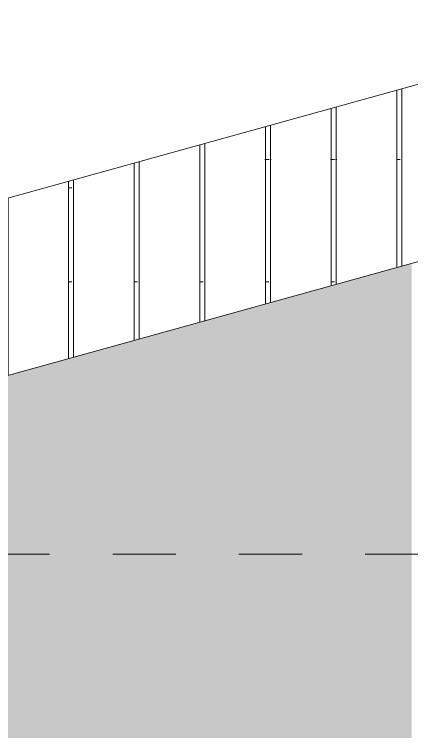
# Model space of a CAD drawing. Header units: centimetres. Extents: x 17 to 1954, y -127 to 807.
# Drawn here: x 564.2 to 664.1, y 555.4 to 735.8 of the extents above; entities that cross this region are included whole.
import ezdxf

# ---------------------------------------------------------------- set-up
doc = ezdxf.new("R2010")
doc.units = ezdxf.units.CM
doc.linetypes.add('Dash', pattern=[31.75, 15.875, -15.875])
for name, color, linetype, lineweight in [('A-FLOR-LEVL', 7, 'Continuous', 9), ('A-ROOF', 7, 'Continuous', 9), ('A-ROOF-PATT', 7, 'Continuous', 9), ('A-WALL', 7, 'Continuous', 9), ('A-WALL-PATT', 7, 'Continuous', 9)]:
    doc.layers.add(name, color=color, linetype=linetype, lineweight=lineweight)

msp = doc.modelspace()

# ---------------------------------------------------------------- hatches: boundary and pattern name
at = {"layer": 'A-ROOF-PATT', "true_color": 0x8b8b8b}
h = msp.add_hatch(dxfattribs=at)
h.set_pattern_fill('FP3_32', color=252, style=0, pattern_type=2)
h.set_pattern_definition([(0, (16.51, 600), (16.51, 30.709), [0.8382, -15.672]), (90, (0, 600), (-16.51, 30.709), [30.709, 0]), (90, (1.27, 600), (-16.51, 30.709), [30.709, 0])])
h.paths.add_polyline_path([(204.14, 584.99), (729.14, 730.58), (729.14, 735.77), (204.14, 590.18)])
at = {"layer": 'A-WALL-PATT', "true_color": 0x8b8b8b}
h = msp.add_hatch(dxfattribs=at)
h.set_pattern_fill('FP3_36', color=252, style=0, pattern_type=2)
h.set_pattern_definition([(0, (231.14, 300), (16.51, 30.709), [0.8382, -15.672]), (90, (214.63, 300), (-16.51, 30.709), [30.709, 0]), (90, (215.9, 300), (-16.51, 30.709), [30.709, 0])])
h.paths.add_polyline_path([(209.14, 300), (264.14, 300), (264.14, 562.19), (729.14, 691.15), (729.14, 730.58), (209.14, 586.38), (209.14, 301.51)])
at = {"layer": 'A-WALL-PATT', "lineweight": 5, "true_color": 0x787878}
h = msp.add_hatch(color=8, dxfattribs=at)
h.paths.add_polyline_path([(264.14, 282), (664.14, 282), (664.14, 673.12), (264.14, 562.19), (264.14, 283.27)])
h.paths.add_polyline_path([(359.43, 320), (309.14, 320), (309.14, 537), (409.14, 564.73), (409.14, 320), (374.36, 320)])

# ---------------------------------------------------------------- linework, layer by layer
at = {"layer": 'A-FLOR-LEVL', "linetype": 'Dash'}
msp.add_line((17.46, 600), (1881.56, 600), dxfattribs=at)
at = {"layer": 'A-ROOF'}
msp.add_line((729.14, 735.77), (190.41, 586.37), dxfattribs=at)
at = {"layer": 'A-WALL'}
msp.add_line((264.14, 562.19), (729.14, 691.15), dxfattribs=at)

doc.saveas('drawing.dxf')
